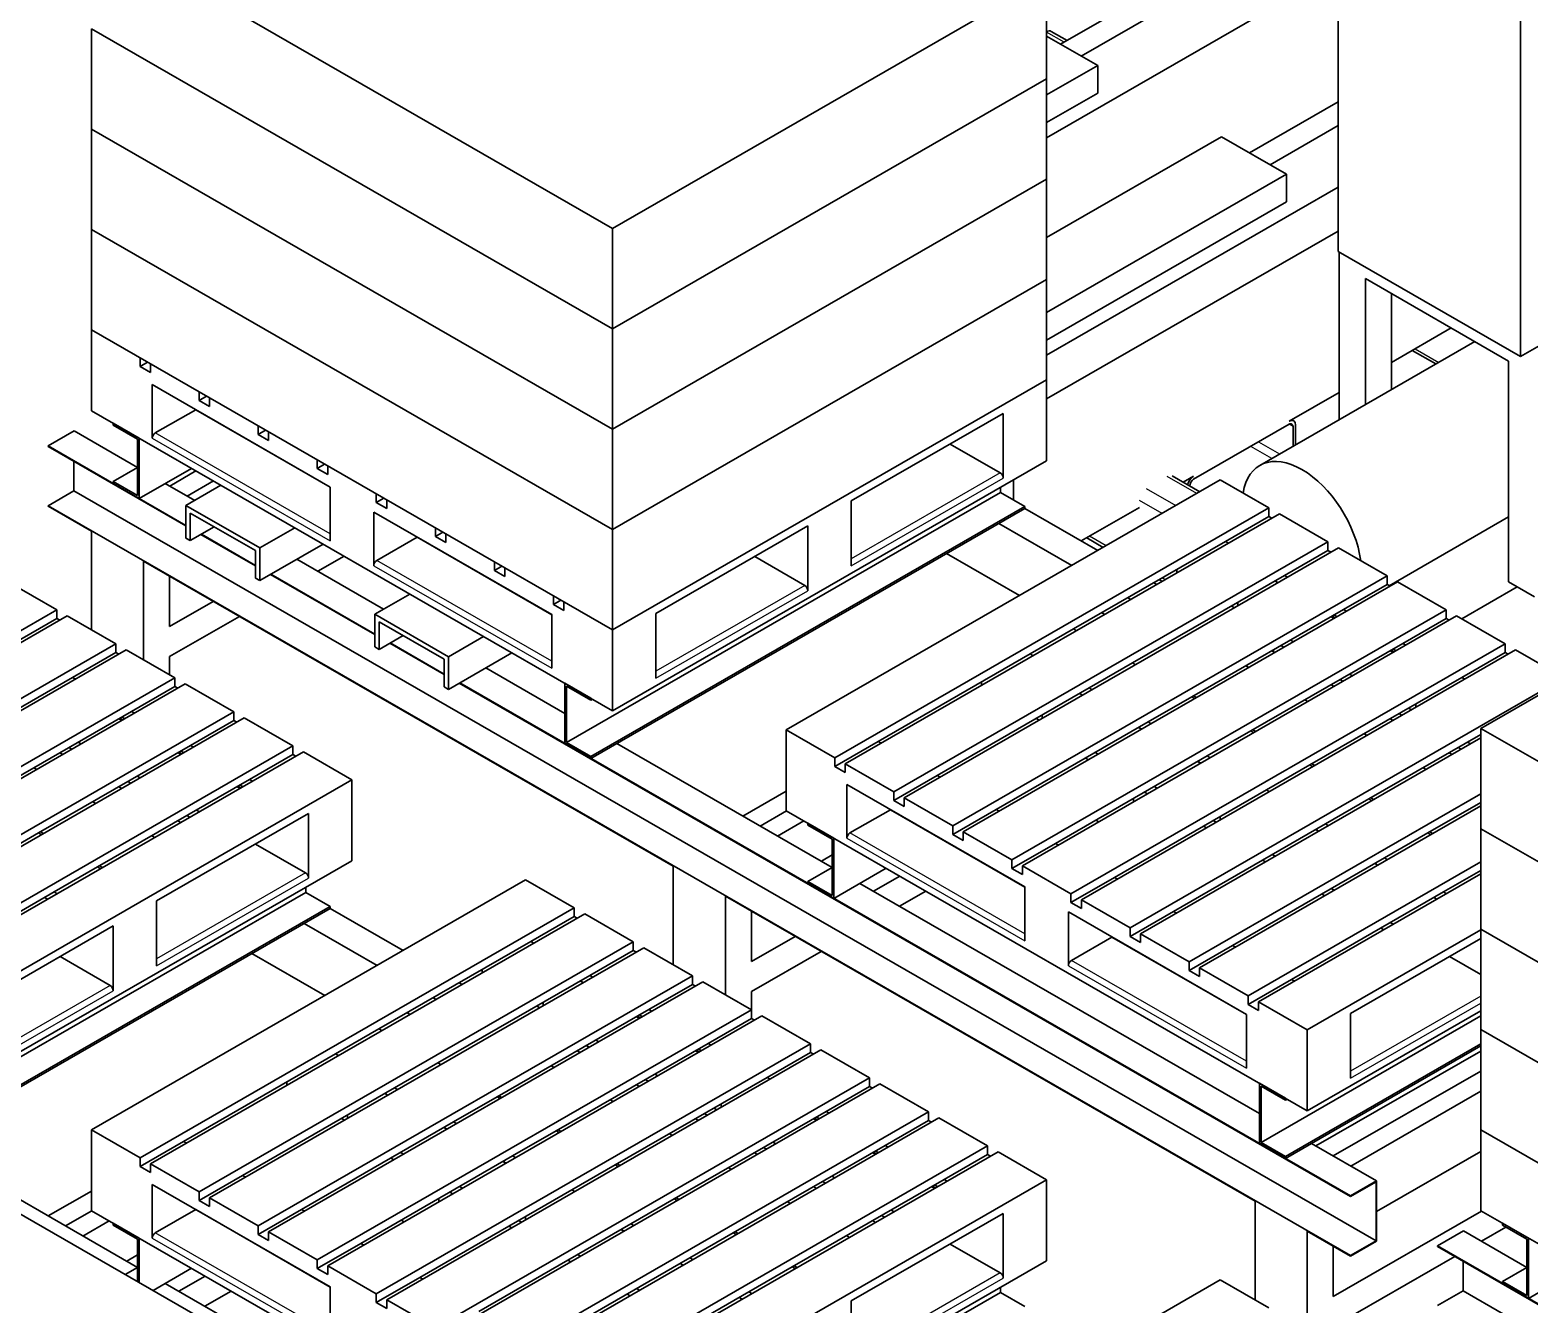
# Model space of a CAD drawing. Header units: millimetres. Extents: x 0 to 84100, y 0 to 59400.
# Drawn here: x 51790 to 54231, y 27167 to 29242 of the extents above; entities that cross this region are included whole.
import ezdxf

# ---------------------------------------------------------------- set-up
doc = ezdxf.new("R2010")
doc.units = ezdxf.units.MM
doc.header["$LTSCALE"] = 100
doc.layers.add('Visible (ISO)', color=7, linetype='Continuous', lineweight=35)
doc.layers.add('Visible Narrow (ISO)', color=7, linetype='Continuous', lineweight=25)

msp = doc.modelspace()

# ---------------------------------------------------------------- linework, layer by layer
at = {"layer": 'Visible (ISO)'}
for p, q in [((54842.13, 25546.25), (46798.79, 30178.1)), ((53920.42, 28881.01), (53920.42, 29886.6)), ((54217.4, 28709.99), (54217.4, 29715.58)), ((53920.42, 29479.09), (53468.26, 29218.7)), ((53920.42, 29440.4), (53501.85, 29199.36)), ((52738.49, 28918.66), (51889.96, 29407.29)), ((53445.6, 29325.85), (52738.49, 28918.66)), ((53920.42, 29339.84), (53445.6, 29066.41)), ((53445.6, 29162.34), (53445.6, 29325.85)), ((52738.49, 28755.15), (51889.96, 29243.78)), ((51889.96, 29080.26), (51889.96, 29243.77)), ((52738.49, 28755.14), (51889.96, 29243.77)), ((53528.68, 29183.91), (53445.6, 29231.75)), ((53478.75, 29224.75), (53452.93, 29239.62)), ((53445.6, 29136.06), (53528.68, 29183.91)), ((53528.68, 29138.94), (53528.68, 29183.91)), ((53445.6, 29162.34), (52738.49, 28755.15)), ((53445.6, 29162.33), (52738.49, 28755.14)), ((53445.59, 29162.34), (53445.6, 29162.33)), ((53445.6, 28998.82), (53445.6, 29162.33)), ((53445.6, 29091.1), (53528.68, 29138.94)), ((53920.42, 29124.84), (53775.83, 29041.58)), ((52738.49, 28591.63), (51889.96, 29080.26)), ((51889.96, 29080.26), (51889.97, 29080.26)), ((51889.96, 28916.75), (51889.96, 29080.26)), ((52738.49, 28591.62), (51889.96, 29080.26)), ((53920.42, 29086.16), (53809.42, 29022.24)), ((53730.21, 29067.86), (53445.6, 28903.96)), ((53836.27, 29006.78), (53730.21, 29067.86)), ((54783.09, 29035.75), (54217.4, 28709.99)), ((53836.27, 29006.78), (53445.6, 28781.8)), ((53836.27, 28961.81), (53836.27, 29006.78)), ((53445.6, 28998.82), (52738.49, 28591.63)), ((53445.6, 28998.82), (52738.49, 28591.62)), ((53445.59, 28998.82), (53445.6, 28998.82)), ((53445.6, 28835.31), (53445.6, 28998.82)), ((53920.42, 28985.58), (53445.6, 28712.15)), ((53445.6, 28736.84), (53836.27, 28961.81)), ((52738.49, 28428.11), (51889.96, 28916.75)), ((51889.96, 28916.74), (51889.97, 28916.74)), ((51889.96, 28753.23), (51889.96, 28916.74)), ((52738.49, 28428.1), (51889.96, 28916.74)), ((52738.49, 28755.15), (52738.49, 28918.66)), ((53920.42, 28914.32), (53445.6, 28640.89)), ((53920.42, 28881.01), (54217.4, 28709.99)), ((53922.19, 28607.09), (53922.19, 28880)), ((53445.6, 28835.31), (52738.49, 28428.11)), ((53445.6, 28835.3), (52738.49, 28428.1)), ((53445.59, 28835.3), (53445.6, 28835.3)), ((53445.6, 28671.79), (53445.6, 28835.3)), ((53964.61, 28631.52), (53964.61, 28836.97)), ((54197.96, 28702.6), (53964.61, 28836.97)), ((54007.04, 28655.96), (54007.04, 28812.54)), ((51889.96, 28753.23), (51889.96, 28621.6)), ((52738.49, 28264.59), (51889.96, 28753.23)), ((52738.49, 28591.63), (52738.49, 28755.14)), ((54104.46, 28756.44), (54007.04, 28700.34)), ((54143, 28734.25), (53792.76, 28532.56)), ((54079.69, 28697.79), (54041.15, 28719.98)), ((51969.16, 28693.72), (51969.16, 28707.62)), ((51969.16, 28693.72), (51981.23, 28700.67)), ((51986.13, 28683.95), (51969.16, 28693.72)), ((51986.13, 28697.85), (51986.13, 28683.95)), ((54197.96, 28342.88), (54197.96, 28702.6)), ((51988.96, 28576.86), (51988.96, 28664.34)), ((51988.96, 28664.34), (52278.87, 28497.39)), ((53445.6, 28671.79), (52738.49, 28264.59)), ((53445.6, 28671.79), (53445.6, 28540.16)), ((52065.33, 28638.35), (52065.33, 28652.24)), ((52065.33, 28638.35), (52077.39, 28645.29)), ((52082.3, 28628.57), (52065.33, 28638.35)), ((52082.3, 28642.47), (52082.3, 28628.57)), ((53922.19, 28651.48), (53840.52, 28604.44)), ((52738.49, 28132.97), (51889.96, 28621.6)), ((51993.91, 28585.43), (52059.67, 28623.3)), ((52059.67, 28623.62), (52059.67, 28623.3)), ((52059.67, 28623.3), (52059.94, 28623.46)), ((52278.87, 28497.07), (52059.67, 28623.3)), ((52075.56, 28614.47), (52075.28, 28614.31)), ((53127.4, 28474.65), (53374.89, 28617.17)), ((53374.89, 28617.17), (53374.89, 28511.71)), ((51925.32, 28601.24), (51967.74, 28576.81)), ((51925.32, 28597.97), (51925.32, 28601.24)), ((51925.32, 28597.97), (51964.92, 28575.17)), ((52161.49, 28582.97), (52161.49, 28596.86)), ((52161.49, 28582.97), (52173.56, 28589.92)), ((52738.49, 28428.11), (52738.49, 28591.62)), ((53840.52, 28599.54), (53684.95, 28509.96)), ((53848, 28605.18), (53844.9, 28606.97)), ((53846.88, 28563.73), (53846.88, 28595.85)), ((53851.12, 28598.29), (53851.12, 28566.17)), ((51819.25, 28564.22), (51861.68, 28588.65)), ((51964.9, 28529.21), (51861.68, 28588.65)), ((51964.92, 28575.17), (51964.92, 28483.61)), ((51967.74, 28478.71), (51967.74, 28576.81)), ((52139.25, 28577.47), (52139.53, 28577.63)), ((52146.71, 28573.49), (52146.43, 28573.34)), ((52178.46, 28573.19), (52161.49, 28582.97)), ((52178.46, 28587.09), (52178.46, 28573.19)), ((53288.29, 28567.3), (53369.94, 28520.28)), ((51819.25, 28563.4), (51819.25, 28564.22)), ((52043.76, 28434.93), (51819.25, 28564.22)), ((51819.25, 28563.4), (52043.76, 28434.12)), ((52175.1, 28557.14), (52174.83, 28556.99)), ((52187.19, 28549.87), (52187.46, 28550.03)), ((52257.66, 28527.59), (52257.66, 28541.49)), ((53445.6, 28540.16), (52738.49, 28132.97)), ((51860.97, 28490.95), (51860.97, 28539.38)), ((51925.32, 28506.41), (51964.92, 28529.21)), ((51967.74, 28478.71), (52052.93, 28527.76)), ((52060.11, 28523.62), (52017.35, 28499)), ((52257.66, 28527.59), (52269.72, 28534.54)), ((52274.63, 28517.82), (52257.66, 28527.59)), ((52274.63, 28531.71), (52274.63, 28517.82)), ((51964.92, 28483.61), (51925.32, 28506.41)), ((51925.32, 28503.14), (51925.32, 28506.41)), ((51925.32, 28503.14), (51967.74, 28478.71)), ((52058.1, 28475.54), (52010.17, 28503.14)), ((52043.76, 28467.27), (52100.86, 28500.16)), ((52088.5, 28507.27), (52045.75, 28482.65)), ((52278.87, 28497.39), (52278.87, 28409.91)), ((53728.44, 28508.91), (53021.33, 28101.72)), ((53370.64, 28497), (53370.64, 28488.49)), ((53391.5, 28509.01), (53391.5, 28476.48)), ((53694.8, 28489.54), (53649.86, 28515.42)), ((53684.95, 28514.86), (53667.89, 28505.04)), ((53678.59, 28498.93), (53678.59, 28498.88)), ((53728.44, 28508.91), (53807.64, 28463.31)), ((54152.7, 28104.26), (54859.81, 28511.46)), ((51819.25, 28466.93), (51860.97, 28490.95)), ((53940.57, 27245.34), (51819.25, 28466.93)), ((51819.25, 28466.11), (51819.25, 28466.93)), ((53982.29, 27269.37), (51860.97, 28490.95)), ((52043.76, 28467.27), (52163.97, 28398.05)), ((52043.76, 28414.13), (52043.76, 28467.27)), ((52353.82, 28472.21), (52353.82, 28486.11)), ((52353.82, 28472.21), (52365.89, 28479.16)), ((52370.8, 28462.44), (52353.82, 28472.21)), ((52370.8, 28476.34), (52370.8, 28462.44)), ((53370.64, 28488.49), (52663.54, 28081.3)), ((53127.4, 28369.19), (53127.4, 28474.65)), ((53370.64, 28488.49), (53410.24, 28465.69)), ((51889.96, 28425.39), (51819.25, 28466.11)), ((52156.89, 28393.95), (52050.83, 28455.03)), ((52050.83, 28455.03), (52050.83, 28410.06)), ((52349.58, 28369.19), (52349.58, 28456.67)), ((52349.58, 28456.67), (52639.5, 28289.72)), ((53410.24, 28465.69), (52703.14, 28058.49)), ((52703.14, 28055.22), (53410.24, 28462.42)), ((53100.53, 28056.11), (53807.64, 28463.31)), ((53824.61, 28453.53), (53117.5, 28046.34)), ((53410.24, 28462.42), (53410.24, 28465.69)), ((53410.24, 28462.42), (53528.97, 28394.05)), ((53596.56, 28463.96), (53502.06, 28409.54)), ((53807.64, 28449.41), (53736.93, 28408.69)), ((53807.64, 28463.31), (53807.64, 28449.41)), ((53807.64, 28449.41), (53812.54, 28446.58)), ((53824.61, 28453.53), (53903.8, 28407.93)), ((54197.96, 28448.56), (54003.53, 28336.6)), ((51889.96, 28425.39), (51889.96, 28264.59)), ((52089.87, 28432.54), (52050.83, 28410.06)), ((52068.18, 28420.05), (52156.89, 28368.96)), ((52156.89, 28369.78), (52068.89, 28420.46)), ((52221.07, 28430.93), (52163.97, 28398.05)), ((52449.99, 28416.83), (52449.99, 28430.73)), ((52449.99, 28416.83), (52462.06, 28423.78)), ((52466.96, 28420.96), (52466.96, 28407.06)), ((52738.49, 28264.59), (52738.49, 28428.1)), ((52809.2, 28291.42), (53056.69, 28433.93)), ((53056.69, 28433.93), (53056.69, 28328.47)), ((53486.55, 28369.61), (53367.82, 28437.99)), ((52050.83, 28410.06), (52043.76, 28414.13)), ((52156.89, 28348.98), (52156.89, 28393.95)), ((52267.21, 28404.36), (52163.97, 28344.91)), ((52163.97, 28398.05), (52163.97, 28344.91)), ((52354.53, 28377.76), (52420.29, 28415.63)), ((52420.29, 28415.95), (52420.29, 28415.63)), ((52639.5, 28289.4), (52420.29, 28415.63)), ((52466.96, 28407.06), (52449.99, 28416.83)), ((53196.7, 28000.73), (53903.8, 28407.93)), ((53920.77, 28398.15), (53213.67, 27990.96)), ((53736.93, 28408.69), (53489.44, 28266.17)), ((53537.73, 28399.09), (53510.82, 28414.59)), ((53741.83, 28405.86), (53736.93, 28408.69)), ((53903.8, 28394.03), (53833.09, 28353.31)), ((53903.8, 28407.93), (53903.8, 28394.03)), ((53903.8, 28394.03), (53908.71, 28391.21)), ((53920.77, 28398.15), (53999.97, 28352.55)), ((51974.82, 28376.53), (51974.82, 28215.73)), ((52837.49, 27879.75), (51974.82, 28376.53)), ((52365.69, 28298.41), (52224.45, 28379.74)), ((52258.59, 28360.08), (52301.34, 28384.7)), ((52494.78, 28372.74), (52495.05, 28372.9)), ((52546.16, 28361.45), (52546.16, 28375.35)), ((52970.09, 28384.06), (53051.74, 28337.04)), ((53401.37, 28320.56), (53282.63, 28388.93)), ((52017.24, 28352.1), (52017.24, 28270.15)), ((52163.97, 28344.91), (52156.89, 28348.98)), ((52181.32, 28354.9), (52351.35, 28256.99)), ((52351.35, 28257.8), (52182.03, 28355.31)), ((52546.16, 28361.45), (52558.22, 28368.4)), ((52563.13, 28351.68), (52546.16, 28361.45)), ((52563.13, 28365.58), (52563.13, 28351.68)), ((53292.86, 27945.35), (53999.97, 28352.55)), ((53833.09, 28353.31), (53585.6, 28210.79)), ((53633.9, 28343.71), (53628.99, 28346.53)), ((53657.73, 28357.43), (53657.73, 28363.08)), ((53838, 28350.49), (53833.09, 28353.31)), ((53999.97, 28352.55), (53999.97, 28338.65)), ((51754.2, 28342.78), (51833.39, 28297.17)), ((52351.35, 28290.14), (52408.45, 28323.03)), ((54016.94, 28342.78), (53309.83, 27935.58)), ((53620.24, 28341.49), (53625.14, 28338.67)), ((53817.48, 28344.32), (53822.38, 28341.49)), ((53999.97, 28338.65), (53929.26, 28297.93)), ((53999.97, 28338.65), (54004.87, 28335.83)), ((54016.94, 28342.78), (54096.14, 28297.17)), ((54212.1, 28334.73), (54121.5, 28282.56)), ((54212.1, 28334.73), (54197.96, 28342.88)), ((54212.1, 28334.73), (54240.38, 28318.45)), ((51126.29, 27889.97), (51833.39, 28297.17)), ((51833.39, 28297.17), (51833.39, 28283.27)), ((52088.39, 28311.13), (52017.24, 28270.15)), ((52615.26, 28303.67), (52614.99, 28303.52)), ((52642.32, 28306.07), (52642.32, 28319.97)), ((52642.32, 28306.07), (52654.39, 28313.02)), ((52659.29, 28296.3), (52642.32, 28306.07)), ((52659.29, 28310.2), (52659.29, 28296.3)), ((53389.03, 27889.97), (54096.14, 28297.17)), ((53582.71, 28314.24), (53577.81, 28317.06)), ((53929.26, 28297.93), (53681.77, 28155.41)), ((53751.39, 28300.62), (53746.49, 28303.44)), ((53756.72, 28303.68), (53756.72, 28309.33)), ((53934.16, 28295.11), (53929.26, 28297.93)), ((54096.14, 28297.17), (54096.14, 28283.27)), ((51850.36, 28287.4), (51143.26, 27880.2)), ((51762.68, 28242.55), (51833.39, 28283.27)), ((51833.39, 28283.27), (51838.3, 28280.45)), ((51850.36, 28287.4), (51929.56, 28241.79)), ((52017.24, 28221.1), (52130.98, 28286.6)), ((52351.35, 28237), (52351.35, 28290.14)), ((52351.35, 28290.14), (52471.56, 28220.92)), ((52464.49, 28216.82), (52358.42, 28277.9)), ((52358.42, 28277.9), (52358.42, 28232.93)), ((52639.5, 28289.72), (52639.5, 28202.24)), ((52809.2, 28185.95), (52809.2, 28291.42)), ((54113.11, 28287.4), (53406, 27880.2)), ((53535.22, 28292.53), (53540.12, 28289.71)), ((53910.46, 28287.11), (53915.37, 28284.28)), ((53913.64, 28288.94), (53918.55, 28286.11)), ((54096.14, 28283.27), (54025.43, 28242.55)), ((54096.14, 28283.27), (54101.04, 28280.45)), ((54113.11, 28287.4), (54192.3, 28241.79)), ((52358.42, 28232.93), (52397.46, 28255.41)), ((52528.66, 28253.8), (52471.56, 28220.92)), ((52738.49, 28132.97), (52738.49, 28264.59)), ((53489.44, 28266.17), (53418.73, 28225.45)), ((53489.44, 28266.17), (53494.34, 28263.35)), ((53842.66, 28248.06), (53847.56, 28245.24)), ((51222.45, 27834.6), (51929.56, 28241.79)), ((51946.53, 28232.02), (51239.42, 27824.82)), ((51858.85, 28187.17), (51929.56, 28227.89)), ((51929.56, 28241.79), (51929.56, 28227.89)), ((51929.56, 28227.89), (51934.46, 28225.07)), ((51946.53, 28232.02), (52025.73, 28186.41)), ((52358.42, 28232.93), (52351.35, 28237)), ((52375.77, 28242.92), (52464.49, 28191.83)), ((52464.49, 28192.65), (52376.48, 28243.33)), ((52471.56, 28167.78), (52574.8, 28227.23)), ((53418.73, 28225.45), (53171.24, 28082.93)), ((53423.63, 28222.63), (53418.73, 28225.45)), ((53485.2, 27834.6), (54192.3, 28241.79)), ((54209.27, 28232.02), (53502.17, 27824.82)), ((54025.43, 28242.55), (53777.94, 28100.03)), ((53812.57, 28230.73), (53817.47, 28227.91)), ((53831.94, 28236.24), (53827.04, 28239.07)), ((54006.63, 28231.73), (54011.53, 28228.9)), ((54009.81, 28233.56), (54014.71, 28230.74)), ((54030.33, 28239.73), (54025.43, 28242.55)), ((54192.3, 28227.89), (54121.59, 28187.17)), ((54192.3, 28241.79), (54192.3, 28227.89)), ((54192.3, 28227.89), (54197.21, 28225.07)), ((54209.27, 28232.02), (54288.47, 28186.41)), ((52017.24, 28221.1), (52017.24, 28191.3)), ((52464.49, 28171.85), (52464.49, 28216.82)), ((52471.56, 28220.92), (52471.56, 28167.78)), ((52660.71, 28128.52), (52532.04, 28202.61)), ((53585.6, 28210.79), (53514.89, 28170.07)), ((53585.6, 28210.79), (53590.51, 28207.97)), ((53775.05, 28203.48), (53770.14, 28206.3)), ((51318.62, 27779.22), (52025.73, 28186.41)), ((52042.7, 28176.64), (51335.59, 27769.44)), ((51858.85, 28187.17), (51611.36, 28044.65)), ((51863.75, 28184.35), (51858.85, 28187.17)), ((52025.73, 28186.41), (52025.73, 28172.51)), ((52042.7, 28176.64), (52121.89, 28131.03)), ((52488.91, 28177.77), (53940.57, 27341.81)), ((53940.57, 27342.63), (52489.62, 28178.18)), ((52660.71, 28177.76), (52703.14, 28153.33)), ((52660.71, 28079.65), (52660.71, 28177.76)), ((53339.53, 28174.2), (53339.53, 28179.84)), ((53581.36, 27779.22), (54288.47, 28186.41)), ((54121.59, 28187.17), (53874.1, 28044.65)), ((53908.74, 28175.36), (53913.64, 28172.53)), ((53928.11, 28180.86), (53923.21, 28183.69)), ((53938.82, 28192.68), (53943.73, 28189.86)), ((54126.49, 28184.35), (54121.59, 28187.17)), ((51955.02, 28131.79), (52025.73, 28172.51)), ((52025.73, 28172.51), (52030.63, 28169.69)), ((52471.56, 28167.78), (52464.49, 28171.85)), ((52663.54, 28081.3), (52663.54, 28172.86)), ((52663.54, 28172.86), (52703.14, 28150.06)), ((52703.14, 28150.06), (52703.14, 28153.33)), ((52703.14, 28150.06), (52705.97, 28151.69)), ((53514.89, 28170.07), (53267.41, 28027.55)), ((53499.28, 28161.08), (53504.18, 28158.25)), ((53519.8, 28167.25), (53514.89, 28170.07)), ((53681.77, 28155.41), (53611.06, 28114.69)), ((53681.77, 28155.41), (53686.67, 28152.59)), ((53689.86, 28154.43), (53684.96, 28157.25)), ((53871.21, 28148.1), (53866.31, 28150.92)), ((51414.79, 27723.84), (52121.89, 28131.03)), ((51955.02, 28131.79), (51707.53, 27989.28)), ((51959.92, 28128.97), (51955.02, 28131.79)), ((52121.89, 28131.03), (52121.89, 28117.14)), ((53438.53, 28120.45), (53438.53, 28126.09)), ((54024.28, 28125.49), (54019.37, 28128.31)), ((54034.99, 28137.3), (54039.89, 28134.48)), ((54046.64, 28144.01), (54046.64, 28138.36)), ((52138.86, 28121.26), (51431.76, 27714.07)), ((51936.22, 28120.97), (51941.12, 28118.15)), ((51939.4, 28122.8), (51944.3, 28119.98)), ((52051.18, 28076.42), (52121.89, 28117.14)), ((52121.89, 28117.14), (52126.8, 28114.31)), ((52138.86, 28121.26), (52218.06, 28075.66)), ((53100.53, 28056.11), (53021.33, 28101.72)), ((53021.33, 28101.72), (53021.33, 27970.09)), ((53611.06, 28114.69), (53363.57, 27972.17)), ((53433.2, 28117.38), (53428.29, 28120.2)), ((53600.07, 28102.72), (53595.17, 28105.54)), ((53595.44, 28105.7), (53600.35, 28102.88)), ((53615.96, 28111.87), (53611.06, 28114.69)), ((53786.03, 28099.05), (53781.13, 28101.87)), ((54004.9, 28119.98), (54009.81, 28117.15)), ((54152.7, 27940.76), (54152.7, 28104.26)), ((55001.23, 27615.63), (54152.7, 28104.26)), ((52051.18, 28076.42), (51803.7, 27933.9)), ((51868.42, 28081.92), (51873.32, 28079.1)), ((52056.09, 28073.59), (52051.18, 28076.42)), ((52660.71, 28079.65), (52703.14, 28055.22)), ((52703.14, 28058.49), (52663.54, 28081.3)), ((53096.28, 27877.69), (52745.56, 28079.65)), ((53171.24, 28082.93), (53100.53, 28042.21)), ((53171.24, 28082.93), (53176.14, 28080.11)), ((54152.7, 28088.68), (53598.33, 27769.44)), ((53777.94, 28100.03), (53707.23, 28059.31)), ((53777.94, 28100.03), (53782.84, 28097.21)), ((53967.38, 28092.72), (53962.48, 28095.54)), ((54152.7, 28094.33), (53970.27, 27989.28)), ((54131.16, 28081.92), (54136.06, 28079.1)), ((51510.95, 27668.46), (52218.06, 28075.66)), ((52235.03, 28065.88), (51527.92, 27658.69)), ((51838.33, 28064.6), (51843.23, 28061.77)), ((51857.7, 28070.11), (51852.8, 28072.93)), ((52032.39, 28065.59), (52037.29, 28062.77)), ((52035.57, 28067.42), (52040.47, 28064.6)), ((52147.35, 28021.04), (52218.06, 28061.76)), ((52218.06, 28075.66), (52218.06, 28061.76)), ((52218.06, 28061.76), (52222.96, 28058.93)), ((52235.03, 28065.88), (52314.23, 28020.28)), ((52703.14, 28055.22), (52703.14, 28058.49)), ((53100.53, 28042.21), (53100.53, 28056.11)), ((53707.23, 28059.31), (53459.74, 27916.8)), ((53513.75, 28053.01), (53508.84, 28055.83)), ((53524.46, 28064.82), (53529.36, 28062)), ((53712.13, 28056.49), (53707.23, 28059.31)), ((54101.07, 28064.6), (54105.97, 28061.77)), ((54120.44, 28070.11), (54115.54, 28072.93)), ((51800.8, 28037.34), (51795.9, 28040.17)), ((53117.5, 28032.44), (53100.53, 28042.21)), ((53196.7, 28000.73), (53117.5, 28046.34)), ((53117.5, 28046.34), (53117.5, 28032.44)), ((53267.41, 28027.55), (53196.7, 27986.83)), ((53267.41, 28027.55), (53272.31, 28024.73)), ((53696.24, 28047.34), (53691.34, 28050.16)), ((53691.61, 28050.32), (53696.51, 28047.5)), ((53874.1, 28044.65), (53803.39, 28003.94)), ((53874.1, 28044.65), (53879.01, 28041.83)), ((53882.2, 28043.67), (53877.29, 28046.49)), ((54063.55, 28037.34), (54058.64, 28040.17)), ((51607.12, 27613.08), (52314.23, 28020.28)), ((52147.35, 28021.04), (51899.86, 27878.52)), ((51934.49, 28009.22), (51939.4, 28006.4)), ((51953.87, 28014.73), (51948.96, 28017.55)), ((51964.58, 28026.55), (51969.48, 28023.72)), ((52128.55, 28010.21), (52133.46, 28007.39)), ((52131.73, 28012.04), (52136.64, 28009.22)), ((52152.25, 28018.21), (52147.35, 28021.04)), ((52314.23, 28020.28), (52314.23, 27888.65)), ((53120.33, 27925.35), (53120.33, 28012.82)), ((53120.33, 28012.82), (53410.24, 27845.87)), ((53803.39, 28003.94), (53555.91, 27861.42)), ((53620.63, 28009.44), (53625.53, 28006.62)), ((53808.3, 28001.11), (53803.39, 28003.94)), ((51896.97, 27981.96), (51892.07, 27984.79)), ((53021.33, 28002.1), (52950.79, 27961.47)), ((53196.7, 27986.83), (53196.7, 28000.73)), ((53213.67, 27977.06), (53196.7, 27986.83)), ((53292.86, 27945.35), (53213.67, 27990.96)), ((53213.67, 27990.96), (53213.67, 27977.06)), ((53587.02, 27990.09), (53587.02, 27984.44)), ((53609.91, 27997.63), (53605.01, 28000.45)), ((53677.53, 27723.84), (54152.7, 27997.47)), ((53970.27, 27989.28), (53899.56, 27948.56)), ((53970.27, 27989.28), (53975.17, 27986.45)), ((53978.36, 27988.29), (53973.46, 27991.11)), ((54152.7, 27983.57), (54066.44, 27933.9)), ((51996.03, 27823.14), (52243.52, 27965.66)), ((52050.03, 27959.35), (52045.13, 27962.17)), ((52060.75, 27971.17), (52065.65, 27968.34)), ((52243.52, 27965.66), (52243.52, 27860.2)), ((53021.83, 27969.81), (52979.07, 27945.19)), ((53021.33, 27970.09), (53869.86, 27481.46)), ((53191.04, 27971.79), (53125.28, 27933.92)), ((53191.04, 27972.1), (53191.04, 27971.79)), ((53191.04, 27971.79), (53191.31, 27971.95)), ((53410.24, 27845.56), (53191.04, 27971.79)), ((53206.93, 27962.95), (53206.66, 27962.8)), ((53363.57, 27972.17), (53292.86, 27931.45)), ((53363.57, 27972.17), (53368.48, 27969.35)), ((53530.49, 27951.89), (53525.58, 27954.71)), ((54152.7, 27977.93), (53694.5, 27714.07)), ((53728.44, 27960.77), (53728.44, 27955.13)), ((51732.98, 27893.18), (51803.7, 27933.9)), ((51803.7, 27933.9), (51808.6, 27931.07)), ((51811.79, 27932.91), (51806.89, 27935.73)), ((52030.66, 27953.84), (52035.56, 27951.02)), ((53050.22, 27953.46), (53007.47, 27928.83)), ((53056.69, 27949.73), (53099.12, 27925.3)), ((53056.69, 27946.46), (53056.69, 27949.73)), ((53056.69, 27946.46), (53096.29, 27923.66)), ((53292.86, 27931.45), (53292.86, 27945.35)), ((53309.83, 27921.68), (53292.86, 27931.45)), ((53389.03, 27889.97), (53309.83, 27935.58)), ((53309.83, 27935.58), (53309.83, 27921.68)), ((53899.56, 27948.56), (53652.07, 27806.04)), ((53706.08, 27942.25), (53701.18, 27945.07)), ((53716.79, 27954.06), (53721.7, 27951.24)), ((53888.57, 27936.58), (53883.67, 27939.41)), ((53883.94, 27939.56), (53888.85, 27936.74)), ((53904.46, 27945.73), (53899.56, 27948.56)), ((54066.44, 27933.9), (53995.73, 27893.18)), ((54066.44, 27933.9), (54071.34, 27931.07)), ((54074.53, 27932.91), (54069.63, 27935.73)), ((55001.23, 27452.12), (54152.7, 27940.76)), ((54152.7, 27940.75), (54152.71, 27940.75)), ((54152.7, 27777.24), (54152.7, 27940.75)), ((55001.23, 27452.11), (54152.7, 27940.75)), ((51993.14, 27926.59), (51988.23, 27929.41)), ((52156.91, 27915.79), (52238.57, 27868.77)), ((53096.29, 27923.66), (53096.29, 27832.09)), ((53099.12, 27827.19), (53099.12, 27925.3)), ((53270.62, 27925.96), (53270.9, 27926.12)), ((53292.88, 27913.46), (53292.6, 27913.3)), ((53459.74, 27916.8), (53389.03, 27876.08)), ((53459.74, 27916.8), (53464.64, 27913.97)), ((52314.23, 27888.65), (51607.12, 27481.46)), ((53078.67, 27887.83), (53096.29, 27897.98)), ((53335.2, 27888.77), (53335.47, 27888.93)), ((53389.03, 27876.08), (53389.03, 27889.97)), ((53995.73, 27893.18), (53748.24, 27750.66)), ((53773.7, 27668.46), (54152.7, 27886.72)), ((53802.25, 27886.87), (53797.34, 27889.69)), ((53812.96, 27898.69), (53817.86, 27895.86)), ((53984.74, 27881.2), (53979.84, 27884.03)), ((53980.11, 27884.18), (53985.01, 27881.36)), ((54000.63, 27890.35), (53995.73, 27893.18)), ((51829.15, 27837.8), (51899.86, 27878.52)), ((52597.07, 27857.4), (51889.96, 27450.2)), ((51899.86, 27878.52), (51904.77, 27875.7)), ((51907.96, 27877.53), (51903.05, 27880.36)), ((52597.07, 27857.4), (52676.27, 27811.79)), ((52837.49, 27879.75), (52837.49, 27718.95)), ((53056.69, 27854.9), (53096.29, 27877.7)), ((53099.12, 27827.19), (53184.3, 27876.25)), ((53206.28, 27863.59), (53163.52, 27838.97)), ((53406, 27866.3), (53389.03, 27876.08)), ((53485.2, 27834.6), (53406, 27880.2)), ((53406, 27880.2), (53406, 27866.3)), ((53555.91, 27861.42), (53485.2, 27820.7)), ((53555.91, 27861.42), (53560.81, 27858.59)), ((54152.7, 27867.17), (53790.67, 27658.69)), ((54152.7, 27872.82), (54091.89, 27837.8)), ((52239.27, 27836.98), (51551.74, 27441.06)), ((51829.15, 27837.8), (51581.66, 27695.28)), ((51834.05, 27834.98), (51829.15, 27837.8)), ((52239.27, 27845.49), (52239.27, 27836.98)), ((52239.27, 27836.98), (52278.87, 27814.18)), ((53096.29, 27832.09), (53056.69, 27854.9)), ((53056.69, 27851.63), (53056.69, 27854.9)), ((53056.69, 27851.63), (53099.12, 27827.19)), ((53792.08, 27477.01), (53141.54, 27851.63)), ((53206.11, 27814.44), (53248.87, 27839.06)), ((53410.24, 27845.87), (53410.24, 27758.4)), ((53485.2, 27820.7), (53485.2, 27834.6)), ((54091.89, 27837.8), (53844.41, 27695.28)), ((53898.41, 27831.49), (53893.51, 27834.31)), ((53909.13, 27843.31), (53914.03, 27840.48)), ((54096.8, 27834.98), (54091.89, 27837.8)), ((52278.87, 27814.18), (51591.34, 27418.25)), ((51594.18, 27416.62), (52278.87, 27810.91)), ((51818.16, 27825.82), (51813.26, 27828.65)), ((51813.53, 27828.81), (51818.44, 27825.98)), ((51969.16, 27404.6), (52676.27, 27811.79)), ((51996.03, 27717.68), (51996.03, 27823.14)), ((52278.87, 27810.91), (52278.87, 27814.18)), ((52278.87, 27810.91), (52397.6, 27742.53)), ((52676.27, 27811.79), (52676.27, 27797.89)), ((52922.34, 27830.89), (52922.34, 27670.09)), ((53785.01, 27334.11), (52922.34, 27830.89)), ((53502.17, 27810.92), (53485.2, 27820.7)), ((53581.36, 27779.22), (53502.17, 27824.82)), ((53502.17, 27824.82), (53502.17, 27810.92)), ((54080.91, 27825.82), (54076, 27828.65)), ((54076.28, 27828.81), (54081.18, 27825.98)), ((52693.24, 27802.02), (51986.13, 27394.82)), ((52355.18, 27718.1), (52236.44, 27786.47)), ((52676.27, 27797.89), (52605.55, 27757.17)), ((52676.27, 27797.89), (52681.17, 27795.07)), ((52693.24, 27802.02), (52772.43, 27756.41)), ((52964.76, 27806.46), (52964.76, 27724.51)), ((53480.95, 27717.68), (53480.95, 27805.15)), ((53480.95, 27805.15), (53770.87, 27638.2)), ((53652.07, 27806.04), (53581.36, 27765.32)), ((53652.07, 27806.04), (53656.98, 27803.21)), ((54005.29, 27787.93), (54010.19, 27785.11)), ((51677.83, 27639.9), (51925.32, 27782.42)), ((51925.32, 27782.42), (51925.32, 27676.96)), ((53035.91, 27765.48), (52964.76, 27724.51)), ((53551.66, 27764.12), (53485.9, 27726.25)), ((53551.66, 27764.43), (53551.66, 27764.12)), ((53770.87, 27637.89), (53551.66, 27764.12)), ((53581.36, 27765.32), (53581.36, 27779.22)), ((53598.33, 27755.55), (53581.36, 27765.32)), ((53677.53, 27723.84), (53598.33, 27769.44)), ((53598.33, 27769.44), (53598.33, 27755.55)), ((53869.86, 27613.08), (54152.7, 27775.96)), ((53940.57, 27639.9), (54152.7, 27762.06)), ((53994.58, 27776.11), (53989.68, 27778.94)), ((55001.23, 27288.6), (54152.7, 27777.24)), ((54152.7, 27777.23), (54152.71, 27777.23)), ((54152.7, 27613.72), (54152.7, 27777.23)), ((55001.23, 27288.59), (54152.7, 27777.23)), ((52065.33, 27349.22), (52772.43, 27756.41)), ((52789.4, 27746.64), (52082.3, 27339.45)), ((52269.99, 27669.05), (52151.26, 27737.42)), ((52605.55, 27757.17), (52358.07, 27614.66)), ((52610.46, 27754.35), (52605.55, 27757.17)), ((52772.43, 27742.52), (52701.72, 27701.8)), ((52772.43, 27756.41), (52772.43, 27742.52)), ((52772.43, 27742.52), (52777.33, 27739.69)), ((52789.4, 27746.64), (52868.6, 27701.04)), ((52964.76, 27675.46), (53078.5, 27740.96)), ((53748.24, 27750.66), (53677.53, 27709.94)), ((53748.24, 27750.66), (53753.14, 27747.84)), ((51838.72, 27732.55), (51920.37, 27685.53)), ((52526.36, 27705.92), (52526.36, 27711.57)), ((53677.53, 27709.94), (53677.53, 27723.84)), ((53694.5, 27700.17), (53677.53, 27709.94)), ((53773.7, 27668.46), (53694.5, 27714.07)), ((53694.5, 27714.07), (53694.5, 27700.17)), ((54152.7, 27703.04), (54101.46, 27732.55)), ((52161.49, 27293.84), (52868.6, 27701.04)), ((52885.57, 27691.26), (52178.46, 27284.07)), ((52701.72, 27701.8), (52454.23, 27559.28)), ((52488.87, 27689.98), (52493.77, 27687.15)), ((52686.1, 27692.8), (52691.01, 27689.98)), ((52706.62, 27698.97), (52701.72, 27701.8)), ((52868.6, 27687.14), (52797.89, 27646.42)), ((52868.6, 27701.04), (52868.6, 27687.14)), ((52868.6, 27687.14), (52873.5, 27684.31)), ((52885.57, 27691.26), (52964.76, 27645.66)), ((53844.41, 27695.28), (53773.7, 27654.56)), ((53844.41, 27695.28), (53849.31, 27692.46)), ((52451.34, 27662.72), (52446.44, 27665.55)), ((52964.76, 27675.46), (52964.76, 27645.66)), ((53773.7, 27654.56), (53773.7, 27668.46)), ((52257.66, 27238.46), (52964.76, 27645.66)), ((52403.85, 27641.02), (52408.75, 27638.2)), ((52797.89, 27646.42), (52550.4, 27503.9)), ((52620.02, 27649.1), (52615.12, 27651.93)), ((52625.35, 27652.17), (52625.35, 27657.82)), ((52782.27, 27637.42), (52787.17, 27634.6)), ((52802.79, 27643.59), (52797.89, 27646.42)), ((52964.76, 27645.66), (52964.76, 27631.76)), ((53770.87, 27638.2), (53770.87, 27550.73)), ((53790.67, 27644.79), (53773.7, 27654.56)), ((53869.86, 27613.08), (53790.67, 27658.69)), ((53790.67, 27658.69), (53790.67, 27644.79)), ((54152.7, 27644.33), (53869.86, 27481.46)), ((53940.57, 27534.44), (53940.57, 27639.9)), ((52981.74, 27635.88), (52274.63, 27228.69)), ((52358.07, 27614.66), (52287.36, 27573.94)), ((52358.07, 27614.66), (52362.97, 27611.83)), ((52779.09, 27635.59), (52784, 27632.77)), ((52964.76, 27631.76), (52894.05, 27591.04)), ((52964.76, 27631.76), (52969.67, 27628.93)), ((52981.74, 27635.88), (53060.93, 27590.28)), ((54152.7, 27635.82), (53794.91, 27429.78)), ((53869.86, 27481.46), (53869.86, 27613.08)), ((55001.23, 27125.08), (54152.7, 27613.72)), ((54152.7, 27613.71), (54152.71, 27613.72)), ((54152.7, 27450.2), (54152.7, 27613.71)), ((55001.23, 27125.08), (54152.7, 27613.71)), ((52353.82, 27183.08), (53060.93, 27590.28)), ((52894.05, 27591.04), (52646.57, 27448.52)), ((52711.29, 27596.55), (52716.19, 27593.72)), ((52898.96, 27588.22), (52894.05, 27591.04)), ((53060.93, 27590.28), (53060.93, 27576.38)), ((54152.7, 27590.22), (53834.51, 27406.98)), ((52287.36, 27573.94), (52039.87, 27431.42)), ((52292.26, 27571.11), (52287.36, 27573.94)), ((53077.9, 27580.51), (52370.8, 27173.31)), ((52681.2, 27579.22), (52686.1, 27576.4)), ((52700.57, 27584.73), (52695.67, 27587.55)), ((52875.26, 27580.21), (52880.16, 27577.39)), ((52878.44, 27582.05), (52883.34, 27579.22)), ((53060.93, 27576.38), (52990.22, 27535.66)), ((53060.93, 27576.38), (53065.83, 27573.56)), ((53077.9, 27580.51), (53157.1, 27534.9)), ((53834.51, 27403.71), (54152.7, 27586.95)), ((54152.7, 27578.68), (53884.11, 27424.01)), ((52454.23, 27559.28), (52383.52, 27518.56)), ((52454.23, 27559.28), (52459.14, 27556.45)), ((52643.68, 27551.97), (52638.77, 27554.79)), ((52807.45, 27541.17), (52812.36, 27538.34)), ((54152.7, 27546.1), (53912.4, 27407.72)), ((52383.52, 27518.56), (52136.04, 27376.04)), ((52208.16, 27522.68), (52208.16, 27528.33)), ((52388.43, 27515.73), (52383.52, 27518.56)), ((52449.99, 27127.7), (53157.1, 27534.9)), ((53174.07, 27525.13), (52466.96, 27117.93)), ((52990.22, 27535.66), (52742.73, 27393.14)), ((52777.37, 27523.84), (52782.27, 27521.02)), ((52796.74, 27529.35), (52791.84, 27532.18)), ((52995.12, 27532.84), (52990.22, 27535.66)), ((53157.1, 27521), (53086.39, 27480.28)), ((53157.1, 27534.9), (53157.1, 27521)), ((53157.1, 27521), (53162, 27518.18)), ((53174.07, 27525.13), (53253.26, 27479.52)), ((53792.08, 27526.25), (53834.51, 27501.82)), ((53792.08, 27428.14), (53792.08, 27526.25)), ((53794.91, 27429.78), (53794.91, 27521.35)), ((53794.91, 27521.35), (53834.51, 27498.55)), ((52367.91, 27509.56), (52372.81, 27506.74)), ((52550.4, 27503.9), (52479.69, 27463.18)), ((52550.4, 27503.9), (52555.3, 27501.08)), ((52558.49, 27502.91), (52553.59, 27505.74)), ((52739.84, 27496.59), (52734.94, 27499.41)), ((52915.27, 27492.5), (52915.27, 27486.85)), ((53834.51, 27498.55), (53834.51, 27501.82)), ((53834.51, 27498.55), (53837.35, 27500.18)), ((54152.7, 27513.4), (53940.79, 27391.37)), ((52301.82, 27465.86), (52296.92, 27468.69)), ((52307.16, 27468.93), (52307.16, 27474.58)), ((52546.16, 27072.33), (53253.26, 27479.52)), ((53270.23, 27469.75), (52563.13, 27062.55)), ((53086.39, 27480.28), (52838.9, 27337.76)), ((52873.53, 27468.46), (52878.43, 27465.64)), ((52892.91, 27473.97), (52888, 27476.8)), ((52903.62, 27485.79), (52908.52, 27482.97)), ((53067.59, 27469.46), (53072.49, 27466.63)), ((53070.77, 27471.29), (53075.67, 27468.46)), ((53091.29, 27477.46), (53086.39, 27480.28)), ((53253.26, 27479.52), (53253.26, 27465.62)), ((53270.23, 27469.75), (53349.43, 27424.14)), ((51969.16, 27404.6), (51889.96, 27450.2)), ((51889.96, 27450.2), (51889.96, 27318.58)), ((52479.69, 27463.18), (52232.2, 27320.66)), ((52468.7, 27451.2), (52463.8, 27454.03)), ((52464.07, 27454.19), (52468.98, 27451.36)), ((52484.59, 27460.36), (52479.69, 27463.18)), ((52646.57, 27448.52), (52575.86, 27407.8)), ((52646.57, 27448.52), (52651.47, 27445.7)), ((52654.66, 27447.53), (52649.76, 27450.36)), ((52836.01, 27441.21), (52831.11, 27444.03)), ((53253.26, 27465.62), (53182.55, 27424.9)), ((53253.26, 27465.62), (53258.17, 27462.8)), ((54152.7, 27450.2), (54152.7, 27318.58)), ((55001.23, 26961.57), (54152.7, 27450.2)), ((51964.9, 27226.18), (51614.19, 27428.14)), ((52039.87, 27431.42), (51969.16, 27390.7)), ((52039.87, 27431.42), (52044.77, 27428.59)), ((52642.32, 27016.95), (53349.43, 27424.14)), ((53182.55, 27424.9), (52935.07, 27282.38)), ((52989.07, 27418.59), (52984.17, 27421.42)), ((52999.79, 27430.41), (53004.69, 27427.59)), ((53187.46, 27422.08), (53182.55, 27424.9)), ((53349.43, 27424.14), (53349.43, 27410.24)), ((53792.08, 27428.14), (53834.51, 27403.71)), ((53834.51, 27406.98), (53794.91, 27429.78)), ((53983, 27367.06), (53876.93, 27428.14)), ((51969.16, 27390.7), (51969.16, 27404.6)), ((52065.33, 27349.22), (51986.13, 27394.82)), ((51986.13, 27394.82), (51986.13, 27380.93)), ((52575.86, 27407.8), (52328.37, 27265.28)), ((52382.37, 27401.49), (52377.47, 27404.32)), ((52393.09, 27413.31), (52397.99, 27410.49)), ((52564.87, 27395.83), (52559.97, 27398.65)), ((52560.24, 27398.81), (52565.14, 27395.98)), ((52580.76, 27404.98), (52575.86, 27407.8)), ((53366.4, 27414.37), (52659.29, 27007.17)), ((52742.73, 27393.14), (52672.02, 27352.42)), ((52742.73, 27393.14), (52747.64, 27390.32)), ((52750.83, 27392.16), (52745.92, 27394.98)), ((52969.7, 27413.08), (52974.6, 27410.26)), ((53163.76, 27414.08), (53168.66, 27411.26)), ((53166.94, 27415.91), (53171.84, 27413.09)), ((53349.43, 27410.24), (53278.72, 27369.52)), ((53349.43, 27410.24), (53354.33, 27407.42)), ((53366.4, 27414.37), (53445.6, 27368.76)), ((53834.51, 27403.71), (53834.51, 27406.98)), ((53983, 27317.32), (54152.7, 27415.04)), ((51986.13, 27380.93), (51969.16, 27390.7)), ((52136.04, 27376.04), (52065.33, 27335.32)), ((52136.04, 27376.04), (52140.94, 27373.22)), ((52738.49, 26961.57), (53445.6, 27368.76)), ((52932.18, 27385.83), (52927.27, 27388.65)), ((53278.72, 27369.52), (53031.23, 27227.01)), ((53095.95, 27375.03), (53100.86, 27372.21)), ((53283.62, 27366.7), (53278.72, 27369.52)), ((53445.6, 27368.76), (53445.6, 27237.14)), ((51889.96, 27350.59), (51819.42, 27309.96)), ((51988.96, 27273.83), (51988.96, 27361.31)), ((51988.96, 27361.31), (52278.87, 27194.36)), ((52065.33, 27335.32), (52065.33, 27349.22)), ((52672.02, 27352.42), (52424.54, 27209.9)), ((52478.54, 27346.11), (52473.64, 27348.94)), ((52489.25, 27357.93), (52494.16, 27355.11)), ((52676.93, 27349.6), (52672.02, 27352.42)), ((53065.86, 27357.71), (53070.77, 27354.88)), ((53085.24, 27363.22), (53080.34, 27366.04)), ((53259.92, 27358.7), (53264.83, 27355.88)), ((53263.1, 27360.53), (53268.01, 27357.71)), ((53983, 27367.06), (53940.57, 27342.63)), ((53940.57, 27341.81), (53982.29, 27365.84)), ((53982.29, 27365.84), (53982.29, 27269.37)), ((53983, 27268.96), (53983, 27367.06)), ((52059.67, 27320.28), (51993.91, 27282.41)), ((52059.67, 27320.59), (52059.67, 27320.28)), ((52059.67, 27320.28), (52059.94, 27320.43)), ((52278.87, 27194.05), (52059.67, 27320.28)), ((52082.3, 27325.55), (52065.33, 27335.32)), ((52161.49, 27293.84), (52082.3, 27339.45)), ((52082.3, 27339.45), (52082.3, 27325.55)), ((52232.2, 27320.66), (52161.49, 27279.94)), ((52232.2, 27320.66), (52237.11, 27317.84)), ((52455.65, 27338.58), (52455.65, 27332.93)), ((52838.9, 27337.76), (52768.19, 27297.04)), ((52838.9, 27337.76), (52843.8, 27334.94)), ((52846.99, 27336.78), (52842.09, 27339.6)), ((53028.34, 27330.45), (53023.44, 27333.27)), ((53192.12, 27319.65), (53197.02, 27316.83)), ((53785.01, 27334.11), (53785.01, 27173.31)), ((53940.57, 27342.63), (53940.57, 27341.81)), ((51890.46, 27318.29), (51847.7, 27293.67)), ((51918.85, 27301.94), (51876.09, 27277.32)), ((51889.96, 27318.58), (52738.49, 26829.94)), ((51925.32, 27298.22), (51967.74, 27273.79)), ((51925.32, 27294.95), (51925.32, 27298.22)), ((51925.32, 27294.95), (51964.92, 27272.14)), ((52075.56, 27311.44), (52075.28, 27311.28)), ((52399.12, 27300.38), (52394.21, 27303.2)), ((52768.19, 27297.04), (52520.7, 27154.52)), ((52585.42, 27302.55), (52590.32, 27299.73)), ((52597.07, 27309.26), (52597.07, 27303.61)), ((52773.09, 27294.22), (52768.19, 27297.04)), ((53127.4, 27171.63), (53374.89, 27314.15)), ((53162.03, 27302.33), (53166.93, 27299.5)), ((53181.41, 27307.84), (53176.5, 27310.66)), ((53374.89, 27314.15), (53374.89, 27208.68)), ((54153.8, 27317.95), (53912.29, 27178.87)), ((55001.23, 26829.94), (54152.7, 27318.58)), ((54188.06, 27298.22), (54230.49, 27273.79)), ((54188.06, 27294.95), (54188.06, 27298.22)), ((54188.06, 27294.95), (54227.66, 27272.14)), ((51964.92, 27272.14), (51964.92, 27203.13)), ((51967.74, 27201.5), (51967.74, 27273.79)), ((52139.25, 27274.45), (52139.53, 27274.6)), ((52161.49, 27279.94), (52161.49, 27293.84)), ((52178.46, 27270.17), (52161.49, 27279.94)), ((52257.66, 27238.46), (52178.46, 27284.07)), ((52178.46, 27284.07), (52178.46, 27270.17)), ((52574.71, 27290.74), (52569.8, 27293.56)), ((52757.2, 27285.07), (52752.3, 27287.89)), ((52752.57, 27288.05), (52757.48, 27285.23)), ((52935.07, 27282.38), (52864.36, 27241.66)), ((52935.07, 27282.38), (52939.97, 27279.56)), ((52943.16, 27281.4), (52938.26, 27284.22)), ((53124.51, 27275.07), (53119.6, 27277.9)), ((53869.86, 27285.24), (53869.86, 27124.45)), ((53940.57, 27244.52), (53869.86, 27285.24)), ((54081.99, 27261.19), (54124.42, 27285.62)), ((54227.65, 27226.18), (54124.42, 27285.62)), ((54153.64, 27268.8), (54193.55, 27291.78)), ((54227.66, 27272.14), (54227.66, 27180.58)), ((54230.49, 27175.68), (54230.49, 27273.79)), ((51947.3, 27236.32), (51964.92, 27246.46)), ((52161.51, 27261.95), (52161.23, 27261.79)), ((52328.37, 27265.28), (52257.66, 27224.56)), ((52328.37, 27265.28), (52333.27, 27262.46)), ((52681.59, 27247.17), (52686.49, 27244.35)), ((53369.94, 27217.26), (53288.29, 27264.28)), ((53912.29, 27260.81), (53912.29, 27178.87)), ((53982.29, 27269.37), (53940.57, 27245.34)), ((53940.57, 27244.52), (53983, 27268.96)), ((54081.99, 27260.37), (54081.99, 27261.19)), ((55566.92, 26406.08), (54081.99, 27261.19)), ((54081.99, 27260.37), (55566.92, 26405.26)), ((51944.9, 27214.66), (51964.92, 27226.19)), ((51990.16, 27188.59), (52052.93, 27224.73)), ((52203.82, 27237.26), (52204.1, 27237.42)), ((52257.66, 27224.56), (52257.66, 27238.46)), ((52274.63, 27214.79), (52257.66, 27224.56)), ((52353.82, 27183.08), (52274.63, 27228.69)), ((52274.63, 27228.69), (52274.63, 27214.79)), ((52864.36, 27241.66), (52616.87, 27099.15)), ((52670.87, 27235.36), (52665.97, 27238.18)), ((53445.6, 27237.14), (52738.49, 26829.94)), ((52853.37, 27229.69), (52848.47, 27232.51)), ((52848.74, 27232.67), (52853.64, 27229.85)), ((52869.26, 27238.84), (52864.36, 27241.66)), ((53031.23, 27227.01), (52960.52, 27186.29)), ((53031.23, 27227.01), (53036.14, 27224.18)), ((53039.33, 27226.02), (53034.42, 27228.84)), ((53912.29, 27129.82), (54110.5, 27243.96)), ((53940.57, 27245.34), (53940.57, 27244.52)), ((54123.71, 27187.93), (54123.71, 27236.35)), ((54188.06, 27203.38), (54227.66, 27226.19)), ((54230.49, 27175.68), (54315.67, 27224.73)), ((52660.71, 26825.49), (52010.17, 27200.11)), ((52074.91, 27212.08), (52032.15, 27187.45)), ((52424.54, 27209.9), (52353.82, 27169.18)), ((52424.54, 27209.9), (52429.44, 27207.08)), ((53728.44, 27205.89), (53021.33, 26798.69)), ((53728.44, 27205.89), (53807.64, 27160.28)), ((54227.66, 27180.58), (54188.06, 27203.38)), ((54188.06, 27200.11), (54188.06, 27203.38)), ((54188.06, 27200.11), (54230.49, 27175.68)), ((52074.74, 27162.93), (52117.5, 27187.55)), ((52278.87, 27194.36), (52278.87, 27106.88)), ((52353.82, 27169.18), (52353.82, 27183.08)), ((52449.99, 27127.7), (52370.8, 27173.31)), ((52370.8, 27173.31), (52370.8, 27159.41)), ((53370.64, 27185.47), (52683.11, 26789.54)), ((52960.52, 27186.29), (52713.03, 27043.77)), ((52767.04, 27179.98), (52762.14, 27182.8)), ((52777.75, 27191.79), (52782.66, 27188.97)), ((52949.53, 27174.31), (52944.63, 27177.14)), ((52944.91, 27177.29), (52949.81, 27174.47)), ((52965.43, 27183.46), (52960.52, 27186.29)), ((53370.64, 27193.98), (53370.64, 27185.47)), ((53370.64, 27185.47), (53410.24, 27162.66)), ((54081.99, 27163.9), (54123.71, 27187.93)), ((55672.98, 26295.76), (54123.71, 27187.93)), ((52370.8, 27159.41), (52353.82, 27169.18)), ((53127.4, 27066.16), (53127.4, 27171.63))]:
    msp.add_line(p, q, dxfattribs=at)
for centre, major_axis, start_param, end_param in [((53445.07, 29225.97), (7.86, 13.65), 0, 0.7356367), ((53840.52, 28592.18), (7.49, 13), 5.4958535, 7.0666498), ((53840.52, 28592.18), (4.49, 7.8), 5.4958534, 7.0666498), ((51993.91, 28579.71), (3.49, 6.07), 0.7834645, 2.3542608), ((53861.38, 28413.4), (-68.62, 119.16), 4.0983522, 6.9010895), ((53369.94, 28514.56), (3.49, -6.07), 0.7873319, 2.3581282), ((53684.95, 28502.6), (7.49, 13), 0.7834645, 2.0116564), ((53684.95, 28502.6), (-4.49, -7.8), 3.9250571, 5.4958533), ((52354.53, 28372.04), (3.49, 6.07), 0.7834645, 2.3542608), ((53051.74, 28331.32), (3.49, -6.07), 0.7873319, 2.3581282), ((53861.38, 28413.4), (68.62, -119.16), 6.0552469, 6.074185), ((53896.45, 28144.84), (-62.38, 108.32), 0.3754944, 0.4106568), ((53125.28, 27928.2), (3.49, 6.07), 0.7834645, 2.3542608), ((52238.57, 27863.05), (3.49, -6.07), 0.7873319, 2.3581282), ((53485.9, 27720.53), (3.49, 6.07), 0.7834645, 2.3542608), ((51920.37, 27679.81), (3.49, -6.07), 0.7873319, 2.3581282), ((51993.91, 27276.68), (3.49, 6.07), 0.7834645, 2.3542608), ((53369.94, 27211.53), (3.49, -6.07), 0.7873319, 2.3581282)]:
    msp.add_ellipse(centre, major_axis=major_axis, ratio=0.5780931, start_param=start_param, end_param=end_param, dxfattribs=at)
at = {"layer": 'Visible Narrow (ISO)'}
for p, q in [((53474.15, 29222.1), (53445.6, 29238.54)), ((54045.79, 28722.66), (54084.33, 28700.46)), ((53846.88, 28595.85), (53840.49, 28599.52)), ((51988.96, 28576.86), (52278.87, 28409.91)), ((52278.87, 28421.33), (51993.91, 28585.43)), ((53790.8, 28570.91), (53825.08, 28551.17)), ((53812.33, 28543.83), (53778.05, 28563.57)), ((53369.94, 28520.28), (53127.4, 28380.61)), ((53127.4, 28369.19), (53374.89, 28511.71)), ((53607.7, 28494.9), (53655.91, 28467.14)), ((53690.2, 28486.89), (53642, 28514.65)), ((53633.59, 28454.29), (53596.56, 28475.61)), ((53542.37, 28401.76), (53515.46, 28417.26)), ((52349.58, 28369.19), (52639.5, 28202.24)), ((52639.5, 28213.66), (52354.53, 28377.76)), ((53638.54, 28346.38), (53633.64, 28349.21)), ((53051.74, 28337.04), (52809.2, 28197.38)), ((52809.2, 28185.95), (53056.69, 28328.47)), ((53908.42, 28285.93), (53913.32, 28283.11)), ((54004.58, 28230.55), (54009.49, 28227.73)), ((51934.18, 28119.79), (51939.08, 28116.97)), ((52030.34, 28064.41), (52035.25, 28061.59)), ((52126.51, 28009.04), (52131.41, 28006.21)), ((53410.24, 27769.82), (53125.28, 27933.92)), ((53120.33, 27925.35), (53410.24, 27758.4)), ((52238.57, 27868.77), (51996.03, 27729.1)), ((51996.03, 27717.68), (52243.52, 27860.2)), ((53480.95, 27717.68), (53770.87, 27550.73)), ((53770.87, 27562.15), (53485.9, 27726.25)), ((51920.37, 27685.53), (51677.83, 27545.86)), ((51677.83, 27534.44), (51925.32, 27676.96)), ((54152.7, 27668.02), (53940.57, 27545.86)), ((53940.57, 27534.44), (54152.7, 27656.6)), ((52777.05, 27634.42), (52781.95, 27631.59)), ((52873.21, 27579.04), (52878.12, 27576.21)), ((53065.55, 27468.28), (53070.45, 27465.46)), ((53161.71, 27412.9), (53166.62, 27410.08)), ((53257.88, 27357.52), (53262.78, 27354.7)), ((51988.96, 27273.83), (52278.87, 27106.88)), ((52278.87, 27118.31), (51993.91, 27282.41)), ((53369.94, 27217.26), (53127.4, 27077.59)), ((53127.4, 27066.16), (53374.89, 27208.68))]:
    msp.add_line(p, q, dxfattribs=at)

doc.saveas('drawing.dxf')
